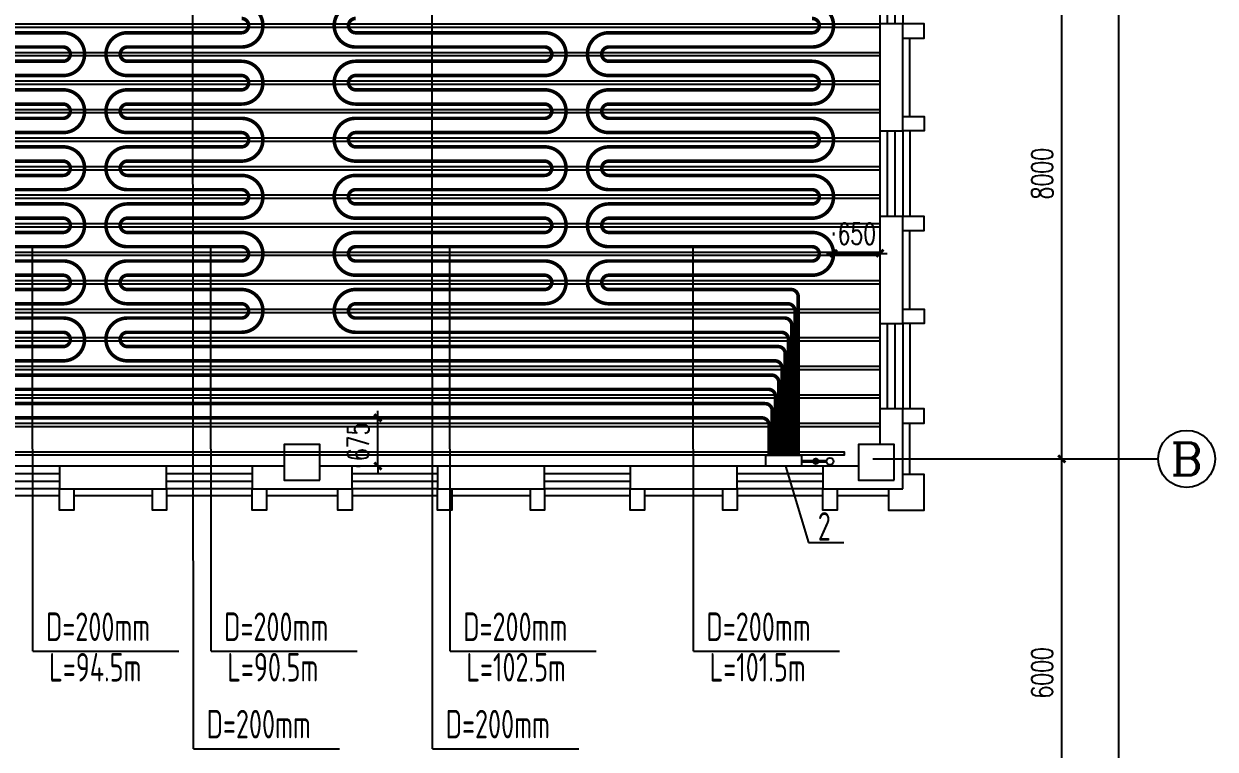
# Model space of a CAD drawing. Extents: x 2430460 to 2514560, y -608375 to -364775.
# Drawn here: x 2487580 to 2504282, y -403568 to -393398 of the extents above; entities that cross this region are included whole.
import ezdxf
from ezdxf.enums import TextEntityAlignment as Align

# ---------------------------------------------------------------- set-up
doc = ezdxf.new("R2010")
doc.units = 0
doc.header["$LTSCALE"] = 1000
doc.header["$MEASUREMENT"] = 0
doc.linetypes.add('DASH', pattern=[0.35, 0.25, -0.1])
for name, color, linetype in [('AXIS', 3, 'Continuous'), ('AXIS_TEXT', 7, 'Continuous'), ('COLUMN', 9, 'Continuous'), ('EQ-采暖分集水器', 7, 'Continuous'), ('PIPE-地暖供', 4, 'Continuous'), ('PIPE-暖供水', 3, 'Continuous'), ('PUB_DIM', 3, 'Continuous'), ('TH_DIM', 3, 'Continuous'), ('VPIPE-暖供水', 3, 'Continuous'), ('VPIPE-暖回水', 2, 'Continuous'), ('WALL', 9, 'Continuous'), ('WINDOW', 4, 'Continuous'), ('木龙骨', 23, 'Continuous')]:
    doc.layers.add(name, color=color, linetype=linetype)
doc.styles.add('26#标准$0$TSSD_REIN', font='Tssdeng.shx', dxfattribs={"width": 0.7, "bigfont": 'tssdchn.shx'})
doc.styles.add('_TCH_AXIS', font='COMPLEX', dxfattribs={"bigfont": 'GBCBIG'})
doc.styles.add('_TCH_DIM_T3', font='SIMPLEX', dxfattribs={"width": 0.705882, "bigfont": 'GBCBIG'})
doc.styles.add('COMPLEX', font='COMPLEX')
doc.dimstyles.new('_TCH_ARCH&&100', dxfattribs={"dimtxt": 297.5, "dimasz": 100, "dimexe": 250, "dimexo": 300, "dimgap": 126.25, "dimtad": 1, "dimdec": 0, "dimzin": 0, "dimdsep": 46, "dimtxsty": '_TCH_DIM_T3', "dimblk": 'ARCHTICK', "dimcen": 0.09, "dimclrt": 7, "dimazin": 2, "dimtfac": 1, "dimtdec": 0, "dimtix": 1, "dimtmove": 2, "dimatfit": 3, "dimfxl": 30, "dimtolj": 1, "dimtzin": 0, "dimarcsym": 0})

# ---------------------------------------------------------------- blocks, each defined once
blk = doc.blocks.new('_ArchTick')
at = {"color": 0, "linetype": 'ByBlock', "const_width": 0.4}
blk.add_lwpolyline([(-0.5, -0.5), (0.5, 0.5)], dxfattribs=at)
blk = doc.blocks.new('*D161')
at = {"layer": 'Defpoints', "color": 0, "transparency": 16777216}
for p in [(13476, 19089), (14649, 19089), (13476, -11951)]:
    blk.add_point(p, dxfattribs=at)
at = {"layer": 'PUB_DIM', "color": 0, "lineweight": -2, "transparency": 16777216}
for p, q in [((13776, 19089), (14899, 19089)), ((14649, -11951), (14649, 19089)), ((13776, -11951), (14899, -11951))]:
    blk.add_line(p, q, dxfattribs=at)
at = {"layer": 'PUB_DIM', "color": 0, "lineweight": -2, "transparency": 16777216, "xscale": 100, "yscale": 100, "zscale": 100}
for p, rotation in [((14649, 19089), 90), ((14649, -11951), 270)]:
    blk.add_blockref('_ArchTick', p, dxfattribs=dict(at, rotation=rotation))
at = {"layer": 'PUB_DIM', "color": 7, "transparency": 16777216, "insert": (14374, 3569), "char_height": 297.5, "attachment_point": 5, "rotation": 90, "style": '_TCH_DIM_T3'}
blk.add_mtext('\\A1;31040', dxfattribs=at)
blk = doc.blocks.new('*D165')
at = {"layer": 'Defpoints', "color": 0, "transparency": 16777216}
for p in [(12517, 2669), (13849, 2669), (12517, -5331)]:
    blk.add_point(p, dxfattribs=at)
at = {"layer": 'PUB_DIM', "color": 0, "lineweight": -2, "transparency": 16777216}
for p, q in [((12817, 2669), (14099, 2669)), ((13849, -5331), (13849, 2669)), ((12817, -5331), (14099, -5331))]:
    blk.add_line(p, q, dxfattribs=at)
at = {"layer": 'PUB_DIM', "color": 0, "lineweight": -2, "transparency": 16777216, "xscale": 100, "yscale": 100, "zscale": 100}
for p, rotation in [((13849, 2669), 90), ((13849, -5331), 270)]:
    blk.add_blockref('_ArchTick', p, dxfattribs=dict(at, rotation=rotation))
at = {"layer": 'PUB_DIM', "color": 7, "transparency": 16777216, "insert": (13574, -1331), "char_height": 297.5, "attachment_point": 5, "rotation": 90, "style": '_TCH_DIM_T3'}
blk.add_mtext('\\A1;8000', dxfattribs=at)
blk = doc.blocks.new('*D166')
at = {"layer": 'Defpoints', "color": 0, "transparency": 16777216}
for p in [(12517, -5331), (13849, -5331), (12517, -11331)]:
    blk.add_point(p, dxfattribs=at)
at = {"layer": 'PUB_DIM', "color": 0, "lineweight": -2, "transparency": 16777216}
for p, q in [((12817, -5331), (14099, -5331)), ((13849, -11331), (13849, -5331)), ((12817, -11331), (14099, -11331))]:
    blk.add_line(p, q, dxfattribs=at)
at = {"layer": 'PUB_DIM', "color": 0, "lineweight": -2, "transparency": 16777216, "xscale": 100, "yscale": 100, "zscale": 100}
for p, rotation in [((13849, -5331), 90), ((13849, -11331), 270)]:
    blk.add_blockref('_ArchTick', p, dxfattribs=dict(at, rotation=rotation))
at = {"layer": 'PUB_DIM', "color": 7, "transparency": 16777216, "insert": (13574, -8331), "char_height": 297.5, "attachment_point": 5, "rotation": 90, "style": '_TCH_DIM_T3'}
blk.add_mtext('\\A1;6000', dxfattribs=at)
blk = doc.blocks.new('*D272')
at = {"layer": 'Defpoints', "color": 0, "transparency": 16777216}
for p in [(13476, 19089), (14649, 19089), (13476, -11951)]:
    blk.add_point(p, dxfattribs=at)
at = {"layer": 'PUB_DIM', "color": 0, "lineweight": -2, "transparency": 16777216}
for p, q in [((13776, 19089), (14899, 19089)), ((14649, -11951), (14649, 19089)), ((13776, -11951), (14899, -11951))]:
    blk.add_line(p, q, dxfattribs=at)
at = {"layer": 'PUB_DIM', "color": 0, "lineweight": -2, "transparency": 16777216, "xscale": 100, "yscale": 100, "zscale": 100}
for p, rotation in [((14649, 19089), 90), ((14649, -11951), 270)]:
    blk.add_blockref('_ArchTick', p, dxfattribs=dict(at, rotation=rotation))
at = {"layer": 'PUB_DIM', "color": 7, "transparency": 16777216, "insert": (14374, 3569), "char_height": 297.5, "attachment_point": 5, "rotation": 90, "style": '_TCH_DIM_T3'}
blk.add_mtext('\\A1;31040', dxfattribs=at)
blk = doc.blocks.new('*D276')
at = {"layer": 'Defpoints', "color": 0, "transparency": 16777216}
for p in [(12517, 2669), (13849, 2669), (12517, -5331)]:
    blk.add_point(p, dxfattribs=at)
at = {"layer": 'PUB_DIM', "color": 0, "lineweight": -2, "transparency": 16777216}
for p, q in [((12817, 2669), (14099, 2669)), ((13849, -5331), (13849, 2669)), ((12817, -5331), (14099, -5331))]:
    blk.add_line(p, q, dxfattribs=at)
at = {"layer": 'PUB_DIM', "color": 0, "lineweight": -2, "transparency": 16777216, "xscale": 100, "yscale": 100, "zscale": 100}
for p, rotation in [((13849, 2669), 90), ((13849, -5331), 270)]:
    blk.add_blockref('_ArchTick', p, dxfattribs=dict(at, rotation=rotation))
at = {"layer": 'PUB_DIM', "color": 7, "transparency": 16777216, "insert": (13574, -1331), "char_height": 297.5, "attachment_point": 5, "rotation": 90, "style": '_TCH_DIM_T3'}
blk.add_mtext('\\A1;8000', dxfattribs=at)
blk = doc.blocks.new('*D277')
at = {"layer": 'Defpoints', "color": 0, "transparency": 16777216}
for p in [(12517, -5331), (13849, -5331), (12517, -11331)]:
    blk.add_point(p, dxfattribs=at)
at = {"layer": 'PUB_DIM', "color": 0, "lineweight": -2, "transparency": 16777216}
for p, q in [((12817, -5331), (14099, -5331)), ((13849, -11331), (13849, -5331)), ((12817, -11331), (14099, -11331))]:
    blk.add_line(p, q, dxfattribs=at)
at = {"layer": 'PUB_DIM', "color": 0, "lineweight": -2, "transparency": 16777216, "xscale": 100, "yscale": 100, "zscale": 100}
for p, rotation in [((13849, -5331), 90), ((13849, -11331), 270)]:
    blk.add_blockref('_ArchTick', p, dxfattribs=dict(at, rotation=rotation))
at = {"layer": 'PUB_DIM', "color": 7, "transparency": 16777216, "insert": (13574, -8331), "char_height": 297.5, "attachment_point": 5, "rotation": 90, "style": '_TCH_DIM_T3'}
blk.add_mtext('\\A1;6000', dxfattribs=at)
blk = doc.blocks.new('*D383')
at = {"layer": 'Defpoints', "color": 0, "transparency": 16777216}
for p in [(13476, 19089), (14649, 19089), (13476, -11951)]:
    blk.add_point(p, dxfattribs=at)
at = {"layer": 'PUB_DIM', "color": 0, "lineweight": -2, "transparency": 16777216}
for p, q in [((13776, 19089), (14899, 19089)), ((14649, -11951), (14649, 19089)), ((13776, -11951), (14899, -11951))]:
    blk.add_line(p, q, dxfattribs=at)
at = {"layer": 'PUB_DIM', "color": 0, "lineweight": -2, "transparency": 16777216, "xscale": 100, "yscale": 100, "zscale": 100}
for p, rotation in [((14649, 19089), 90), ((14649, -11951), 270)]:
    blk.add_blockref('_ArchTick', p, dxfattribs=dict(at, rotation=rotation))
at = {"layer": 'PUB_DIM', "color": 7, "transparency": 16777216, "insert": (14374, 3569), "char_height": 297.5, "attachment_point": 5, "rotation": 90, "style": '_TCH_DIM_T3'}
blk.add_mtext('\\A1;31040', dxfattribs=at)
blk = doc.blocks.new('*D387')
at = {"layer": 'Defpoints', "color": 0, "transparency": 16777216}
for p in [(12517, 2669), (13849, 2669), (12517, -5331)]:
    blk.add_point(p, dxfattribs=at)
at = {"layer": 'PUB_DIM', "color": 0, "lineweight": -2, "transparency": 16777216}
for p, q in [((12817, 2669), (14099, 2669)), ((13849, -5331), (13849, 2669)), ((12817, -5331), (14099, -5331))]:
    blk.add_line(p, q, dxfattribs=at)
at = {"layer": 'PUB_DIM', "color": 0, "lineweight": -2, "transparency": 16777216, "xscale": 100, "yscale": 100, "zscale": 100}
for p, rotation in [((13849, 2669), 90), ((13849, -5331), 270)]:
    blk.add_blockref('_ArchTick', p, dxfattribs=dict(at, rotation=rotation))
at = {"layer": 'PUB_DIM', "color": 7, "transparency": 16777216, "insert": (13574, -1331), "char_height": 297.5, "attachment_point": 5, "rotation": 90, "style": '_TCH_DIM_T3'}
blk.add_mtext('\\A1;8000', dxfattribs=at)
blk = doc.blocks.new('*D388')
at = {"layer": 'Defpoints', "color": 0, "transparency": 16777216}
for p in [(12517, -5331), (13849, -5331), (12517, -11331)]:
    blk.add_point(p, dxfattribs=at)
at = {"layer": 'PUB_DIM', "color": 0, "lineweight": -2, "transparency": 16777216}
for p, q in [((12817, -5331), (14099, -5331)), ((13849, -11331), (13849, -5331)), ((12817, -11331), (14099, -11331))]:
    blk.add_line(p, q, dxfattribs=at)
at = {"layer": 'PUB_DIM', "color": 0, "lineweight": -2, "transparency": 16777216, "xscale": 100, "yscale": 100, "zscale": 100}
for p, rotation in [((13849, -5331), 90), ((13849, -11331), 270)]:
    blk.add_blockref('_ArchTick', p, dxfattribs=dict(at, rotation=rotation))
at = {"layer": 'PUB_DIM', "color": 7, "transparency": 16777216, "insert": (13574, -8331), "char_height": 297.5, "attachment_point": 5, "rotation": 90, "style": '_TCH_DIM_T3'}
blk.add_mtext('\\A1;6000', dxfattribs=at)
blk = doc.blocks.new('_FZHK')
blk.add_lwpolyline([(-0.5, -0.5), (0.5, -0.5), (0.5, 0.5), (-0.5, 0.5)], close=True)
blk = doc.blocks.new('$WINLIB2D$00000001')
at = {"color": 0}
for points in [[(-0.5, 0.5), (-0.5, -0.5)], [(-0.5, 0.5), (0.5, 0.5)], [(0.5, -0.5), (0.5, 0.5)], [(0.5, 0.167), (-0.5, 0.167)], [(0.5, -0.167), (-0.5, -0.167)], [(-0.5, -0.5), (0.5, -0.5)]]:
    blk.add_lwpolyline(points, dxfattribs=at)
blk = doc.blocks.new('_AXISO')
blk.add_circle((0, 0), 0.5)
at = {"layer": 'AXIS_TEXT', "style": 'COMPLEX', "width": 1.041667}
blk.add_attdef('A', text='', height=0.56, dxfattribs=at).set_placement((-0.25, -0.28), (0.25, -0.28), align=Align.FIT)
blk = doc.blocks.new('*D420')
at = {"layer": 'Defpoints', "color": 0, "transparency": 16777216}
for p in [(13476, 19089), (14649, 19089), (13476, -11951)]:
    blk.add_point(p, dxfattribs=at)
at = {"layer": 'PUB_DIM', "color": 0, "lineweight": -2, "transparency": 16777216}
for p, q in [((13776, 19089), (14899, 19089)), ((14649, -11951), (14649, 19089)), ((13776, -11951), (14899, -11951))]:
    blk.add_line(p, q, dxfattribs=at)
at = {"layer": 'PUB_DIM', "color": 0, "lineweight": -2, "transparency": 16777216, "xscale": 100, "yscale": 100, "zscale": 100}
for p, rotation in [((14649, 19089), 90), ((14649, -11951), 270)]:
    blk.add_blockref('_ArchTick', p, dxfattribs=dict(at, rotation=rotation))
at = {"layer": 'PUB_DIM', "color": 7, "transparency": 16777216, "insert": (14374, 3569), "char_height": 297.5, "attachment_point": 5, "rotation": 90, "style": '_TCH_DIM_T3'}
blk.add_mtext('\\A1;31040', dxfattribs=at)
blk = doc.blocks.new('*D424')
at = {"layer": 'Defpoints', "color": 0, "transparency": 16777216}
for p in [(12517, 2669), (13849, 2669), (12517, -5331)]:
    blk.add_point(p, dxfattribs=at)
at = {"layer": 'PUB_DIM', "color": 0, "lineweight": -2, "transparency": 16777216}
for p, q in [((12817, 2669), (14099, 2669)), ((13849, -5331), (13849, 2669)), ((12817, -5331), (14099, -5331))]:
    blk.add_line(p, q, dxfattribs=at)
at = {"layer": 'PUB_DIM', "color": 0, "lineweight": -2, "transparency": 16777216, "xscale": 100, "yscale": 100, "zscale": 100}
for p, rotation in [((13849, 2669), 90), ((13849, -5331), 270)]:
    blk.add_blockref('_ArchTick', p, dxfattribs=dict(at, rotation=rotation))
at = {"layer": 'PUB_DIM', "color": 7, "transparency": 16777216, "insert": (13574, -1331), "char_height": 297.5, "attachment_point": 5, "rotation": 90, "style": '_TCH_DIM_T3'}
blk.add_mtext('\\A1;8000', dxfattribs=at)
blk = doc.blocks.new('*D425')
at = {"layer": 'Defpoints', "color": 0, "transparency": 16777216}
for p in [(12517, -5331), (13849, -5331), (12517, -11331)]:
    blk.add_point(p, dxfattribs=at)
at = {"layer": 'PUB_DIM', "color": 0, "lineweight": -2, "transparency": 16777216}
for p, q in [((12817, -5331), (14099, -5331)), ((13849, -11331), (13849, -5331)), ((12817, -11331), (14099, -11331))]:
    blk.add_line(p, q, dxfattribs=at)
at = {"layer": 'PUB_DIM', "color": 0, "lineweight": -2, "transparency": 16777216, "xscale": 100, "yscale": 100, "zscale": 100}
for p, rotation in [((13849, -5331), 90), ((13849, -11331), 270)]:
    blk.add_blockref('_ArchTick', p, dxfattribs=dict(at, rotation=rotation))
at = {"layer": 'PUB_DIM', "color": 7, "transparency": 16777216, "insert": (13574, -8331), "char_height": 297.5, "attachment_point": 5, "rotation": 90, "style": '_TCH_DIM_T3'}
blk.add_mtext('\\A1;6000', dxfattribs=at)
blk = doc.blocks.new('*D659')
at = {"layer": 'Defpoints', "color": 0, "transparency": 16777216}
for p in [(2498932, -396623), (2499582, -396616), (2499582, -396623)]:
    blk.add_point(p, dxfattribs=at)
at = {"layer": 'TH_DIM', "color": 0, "lineweight": -2, "transparency": 16777216}
for p, q in [((2498932, -396323), (2498932, -396366)), ((2499582, -396323), (2499582, -396366)), ((2498932, -396616), (2498832, -396616)), ((2498932, -396616), (2499582, -396616)), ((2499582, -396616), (2499682, -396616))]:
    blk.add_line(p, q, dxfattribs=at)
at = {"layer": 'TH_DIM', "color": 0, "lineweight": -2, "transparency": 16777216, "xscale": 100, "yscale": 100, "zscale": 100}
blk.add_blockref('_ArchTick', (2498932, -396616), dxfattribs=at)
at = {"layer": 'TH_DIM', "color": 0, "lineweight": -2, "transparency": 16777216, "xscale": 100, "yscale": 100, "zscale": 100, "rotation": 180}
blk.add_blockref('_ArchTick', (2499582, -396616), dxfattribs=at)
at = {"layer": 'TH_DIM', "color": 7, "transparency": 16777216, "insert": (2499257, -396341), "char_height": 297.5, "attachment_point": 5, "style": '_TCH_DIM_T3'}
blk.add_mtext('\\A1;650', dxfattribs=at)
blk = doc.blocks.new('*D662')
at = {"layer": 'Defpoints', "color": 0, "transparency": 16777216}
for p in [(2492544, -398923), (2492544, -398923), (2492544, -399598)]:
    blk.add_point(p, dxfattribs=at)
at = {"layer": 'TH_DIM', "color": 0, "lineweight": -2, "transparency": 16777216}
for p, q in [((2492544, -398923), (2492544, -398823)), ((2492244, -398923), (2492294, -398923)), ((2492544, -399598), (2492544, -398923)), ((2492244, -399598), (2492294, -399598)), ((2492544, -399598), (2492544, -399698))]:
    blk.add_line(p, q, dxfattribs=at)
at = {"layer": 'TH_DIM', "color": 0, "lineweight": -2, "transparency": 16777216, "xscale": 100, "yscale": 100, "zscale": 100}
for p, rotation in [((2492544, -398923), 270), ((2492544, -399598), 90)]:
    blk.add_blockref('_ArchTick', p, dxfattribs=dict(at, rotation=rotation))
at = {"layer": 'TH_DIM', "color": 7, "transparency": 16777216, "insert": (2492269, -399260), "char_height": 297.5, "attachment_point": 5, "rotation": 90, "style": '_TCH_DIM_T3'}
blk.add_mtext('\\A1;675', dxfattribs=at)
blk = doc.blocks.new('A$C7281566F')
for p, q in [((11720.2, -530.6), (11720.2, 569.4)), ((11720.5, -730.6), (11720.5, -1930.6)), ((11720.2, -3230.6), (11720.2, -2130.6)), ((11720.5, -3430.6), (11720.5, -4630.6)), ((11720.2, -5550.6), (11720.2, -4830.6)), ((-199.5, -5850.6), (-1399.5, -5850.6)), ((2500.5, -5850.6), (1300.5, -5850.6)), ((5100.5, -5850.6), (3900.5, -5850.6)), ((7800.5, -5850.6), (6600.5, -5850.6)), ((10500.5, -5850.6), (9300.5, -5850.6))]:
    blk.add_line(p, q)
for points in [[(11620.2, 569.4), (11920.2, 569.4), (11920.2, 769.4), (11620.2, 769.4)], [(11620.2, -530.6), (11920.2, -530.6), (11920.2, -730.6), (11620.2, -730.6)], [(11620.2, -2130.6), (11920.2, -2130.6), (11920.2, -1930.6), (11620.2, -1930.6)], [(11620.2, -3230.6), (11920.2, -3230.6), (11920.2, -3430.6), (11620.2, -3430.6)], [(11620.2, -4830.6), (11920.2, -4830.6), (11920.2, -4630.6), (11620.2, -4630.6)], [(11420.5, -5750.6), (11420.5, -6050.6), (11920.5, -6050.6), (11920.5, -5550.6), (11620.5, -5550.6)], [(0.5, -5750.6), (0.5, -6050.6), (-199.5, -6050.6), (-199.5, -5750.6)], [(1300.5, -5750.6), (1300.5, -6050.6), (1100.5, -6050.6), (1100.5, -5750.6)], [(2700.5, -5750.6), (2700.5, -6050.6), (2500.5, -6050.6), (2500.5, -5750.6)], [(3900.5, -5750.6), (3900.5, -6050.6), (3700.5, -6050.6), (3700.5, -5750.6)], [(5300.5, -5750.6), (5300.5, -6050.6), (5100.5, -6050.6), (5100.5, -5750.6)], [(6600.5, -5750.6), (6600.5, -6050.6), (6400.5, -6050.6), (6400.5, -5750.6)], [(8000.5, -5750.6), (8000.5, -6050.6), (7800.5, -6050.6), (7800.5, -5750.6)], [(9300.5, -5750.6), (9300.5, -6050.6), (9100.5, -6050.6), (9100.5, -5750.6)], [(10700.5, -5750.6), (10700.5, -6050.6), (10500.5, -6050.6), (10500.5, -5750.6)], [(1100.5, -5850.6), (0.5, -5850.6)], [(3700.5, -5850.6), (2700.5, -5850.6)], [(6400.5, -5850.6), (5300.5, -5850.6)], [(9100.5, -5850.6), (8000.5, -5850.6)], [(11420.5, -5850.6), (10700.5, -5850.6)]]:
    blk.add_lwpolyline(points)
at = {"layer": 'AXIS'}
blk.add_line((11200.5, -5330.6), (15200.5, -5330.6), dxfattribs=at)
at = {"layer": 'WALL'}
for p, q in [((11620.5, 769.4), (11300.5, 769.4)), ((11300.5, 769.4), (11300.5, -730.6)), ((11620.5, -730.6), (11620.5, 769.4)), ((11300.5, -730.6), (11620.5, -730.6)), ((11620.5, -1930.6), (11300.5, -1930.6)), ((11300.5, -1930.6), (11300.5, -3430.6)), ((11620.5, -3430.6), (11620.5, -1930.6)), ((11300.5, -3430.6), (11620.5, -3430.6)), ((11620.5, -4630.6), (11300.5, -4630.6)), ((11300.5, -4630.6), (11300.5, -5130.6)), ((11620.5, -5750.6), (11620.5, -4630.6)), ((1300.5, -5430.6), (-199.5, -5430.6)), ((-199.5, -5430.6), (-199.5, -5750.6)), ((1300.5, -5750.6), (1300.5, -5430.6)), ((2950.5, -5430.6), (2500.5, -5430.6)), ((2500.5, -5430.6), (2500.5, -5750.6)), ((3900.5, -5430.6), (3450.5, -5430.6)), ((3900.5, -5750.6), (3900.5, -5430.6)), ((6600.5, -5430.6), (5100.5, -5430.6)), ((5100.5, -5430.6), (5100.5, -5750.6)), ((6600.5, -5750.6), (6600.5, -5430.6)), ((9300.5, -5430.6), (7800.5, -5430.6)), ((7800.5, -5430.6), (7800.5, -5750.6)), ((9300.5, -5750.6), (9300.5, -5430.6)), ((11000.5, -5430.6), (10500.5, -5430.6)), ((10500.5, -5430.6), (10500.5, -5750.6)), ((-199.5, -5750.6), (1300.5, -5750.6)), ((2500.5, -5750.6), (3200.5, -5750.6)), ((3200.5, -5750.6), (3900.5, -5750.6)), ((5100.5, -5750.6), (6600.5, -5750.6)), ((7800.5, -5750.6), (9300.5, -5750.6)), ((10500.5, -5750.6), (11620.5, -5750.6))]:
    blk.add_line(p, q, dxfattribs=at)
at = {"layer": 'AXIS'}
ref = blk.add_blockref('_AXISO', (15600.5, -5330.6), dxfattribs=dict(at, xscale=800, yscale=800, zscale=800))
ref.add_attrib('A', 'B', dxfattribs={"layer": 'AXIS_TEXT', "height": 452.5, "style": '_TCH_AXIS', "width": 1.235294}).set_placement((15374.3, -5556.9), (15826.8, -5556.9), align=Align.FIT)
at = {"layer": 'COLUMN', "xscale": 499.9990233504213, "yscale": 500, "zscale": 500, "rotation": 90}
for p in [(3200.5, -5380.6), (11250.5, -5380.6)]:
    blk.add_blockref('_FZHK', p, dxfattribs=at)
at = {"layer": 'WINDOW'}
for p, xscale, yscale, zscale, rotation in [((11460.5, 1369.4), -1200, 320, -1200, 90.00000000009338), ((11460.5, -1330.6), -1200, 320, -1200, 90.00000000009338), ((11460.5, -4030.6), -1200, 320, -1200, 90.00000000009338), ((-799.5, -5590.6), 1200, -320, 1200, 180), ((1900.5, -5590.6), 1200, -320, 1200, 180), ((4500.5, -5590.6), 1200, -320, 1200, 180.0000000000117), ((7200.5, -5590.6), 1200, -320, 1200, 180.0000000000117), ((9900.5, -5590.6), 1200, -320, 1200, 180.0000000000117)]:
    blk.add_blockref('$WINLIB2D$00000001', p, dxfattribs=dict(at, xscale=xscale, yscale=yscale, zscale=zscale, rotation=rotation))
at = {"layer": 'PUB_DIM'}
for p1, p2, distance, picture, middle in [((13476.5, -11950.6), (13476.5, 19089.4), -1172.6, '*D161', (14374.1, 3569.4)), ((13476.5, -11950.6), (13476.5, 19089.4), -1172.6, '*D272', (14374.1, 3569.4)), ((13476.5, -11950.6), (13476.5, 19089.4), -1172.6, '*D383', (14374.1, 3569.4)), ((13476.5, -11950.6), (13476.5, 19089.4), -1172.6, '*D420', (14374.1, 3569.4)), ((12517.1, -5330.6), (12517.1, 2669.4), -1332.2, '*D165', (13574.3, -1330.6)), ((12517.1, -5330.6), (12517.1, 2669.4), -1332.2, '*D276', (13574.3, -1330.6)), ((12517.1, -5330.6), (12517.1, 2669.4), -1332.2, '*D387', (13574.3, -1330.6)), ((12517.1, -5330.6), (12517.1, 2669.4), -1332.2, '*D424', (13574.3, -1330.6)), ((12517.1, -11330.6), (12517.1, -5330.6), -1332.2, '*D166', (13574.3, -8330.6)), ((12517.1, -11330.6), (12517.1, -5330.6), -1332.2, '*D277', (13574.3, -8330.6)), ((12517.1, -11330.6), (12517.1, -5330.6), -1332.2, '*D388', (13574.3, -8330.6)), ((12517.1, -11330.6), (12517.1, -5330.6), -1332.2, '*D425', (13574.3, -8330.6))]:
    dim = blk.add_aligned_dim(p1=p1, p2=p2, distance=distance, dimstyle='_TCH_ARCH&&100', dxfattribs=at)
    dim.commit()
    dim.dimension.update_dxf_attribs({"geometry": picture, "text_midpoint": middle})

msp = doc.modelspace()

# ---------------------------------------------------------------- hatches: boundary and pattern name
at = {"layer": 'VPIPE-暖回水', "linetype": 'DASH'}
msp.add_hatch(color=256, dxfattribs=at).paths.add_polyline_path([(2498732, -399531.5), (2498730.9, -399521.1), (2498727.7, -399511.1), (2498722.5, -399502.1), (2498715.5, -399494.3), (2498707, -399488.2), (2498697.5, -399483.9), (2498687.2, -399481.7), (2498676.8, -399481.7), (2498666.6, -399483.9), (2498657, -399488.2), (2498648.5, -399494.3), (2498641.6, -399502.1), (2498636.3, -399511.1), (2498633.1, -399521.1), (2498632, -399531.5), (2498633.1, -399541.9), (2498636.3, -399551.8), (2498641.6, -399560.9), (2498648.5, -399568.6), (2498657, -399574.8), (2498666.6, -399579), (2498676.8, -399581.2), (2498687.2, -399581.2), (2498697.5, -399579), (2498707, -399574.8), (2498715.5, -399568.6), (2498722.5, -399560.9), (2498727.7, -399551.8), (2498730.9, -399541.9)])

# ---------------------------------------------------------------- linework, layer by layer
for p, q in [((2489959.5, -403560.8), (2489948.8, -388522.8)), ((2489959.5, -403560.8), (2489948.8, -388522.8)), ((2493311.2, -403560.8), (2493300.4, -388522.8)), ((2493311.2, -403560.8), (2493300.4, -388522.8)), ((2487707.7, -402195.4), (2487703.7, -396522.8)), ((2487707.7, -402195.4), (2487703.7, -396522.8)), ((2490204.7, -402195.4), (2490200.7, -396522.8)), ((2490204.7, -402195.4), (2490200.7, -396522.8)), ((2493556.4, -402195.4), (2493552.4, -396522.8)), ((2493556.4, -402195.4), (2493552.4, -396522.8)), ((2496966.8, -402195.4), (2496962.9, -396522.8)), ((2496966.8, -402195.4), (2496962.9, -396522.8)), ((2499582, -398747.8), (2499582, -398797.8)), ((2498259.8, -399597.8), (2498579.4, -400671.2)), ((2498579.4, -400671.2), (2499077.5, -400671.2)), ((2498579.4, -400671.2), (2498957.5, -400671.2)), ((2487707.7, -402195.4), (2489755.3, -402195.4)), ((2487707.7, -402195.4), (2489755.3, -402195.4)), ((2490204.7, -402195.4), (2492252.3, -402195.4)), ((2490204.7, -402195.4), (2492252.3, -402195.4)), ((2493556.4, -402195.4), (2495604, -402195.4)), ((2493556.4, -402195.4), (2495604, -402195.4)), ((2496966.8, -402195.4), (2499014.5, -402195.4)), ((2496966.8, -402195.4), (2499014.5, -402195.4)), ((2489959.5, -403560.8), (2492007.2, -403560.8)), ((2489959.5, -403560.8), (2492007.2, -403560.8)), ((2493311.2, -403560.8), (2495358.8, -403560.8)), ((2493311.2, -403560.8), (2495358.8, -403560.8))]:
    msp.add_line(p, q)
at = {"layer": 'EQ-采暖分集水器'}
for p, q in [((2497982, -399447.8), (2498482, -399447.8)), ((2497982, -399597.8), (2497982, -399447.8)), ((2497982, -399447.8), (2498482, -399447.8)), ((2497982, -399597.8), (2497982, -399447.8)), ((2498482, -399447.8), (2498482, -399597.8)), ((2498482, -399447.8), (2498482, -399597.8)), ((2498482, -399597.8), (2497982, -399597.8)), ((2498482, -399597.8), (2497982, -399597.8))]:
    msp.add_line(p, q, dxfattribs=at)
at = {"layer": 'PIPE-地暖供', "const_width": 50}
for points in [[(2490632, -393122.8, -0.4142136), (2490932, -393422.8, -0.4142136), (2490632, -393722.8), (2489032, -393722.8, 0.4142136), (2488932, -393822.8, 0.4142136), (2489032, -393922.8), (2490632, -393922.8, -0.4142136), (2490932, -394222.8, -0.4142136), (2490632, -394522.8), (2489032, -394522.8, 0.4142136), (2488932, -394622.8, 0.4142136), (2489032, -394722.8), (2490632, -394722.8, -0.4142136), (2490932, -395022.8, -0.4142136), (2490632, -395322.8), (2489032, -395322.8, 0.4142136), (2488932, -395422.8, 0.4142136), (2489032, -395522.8), (2490632, -395522.8, -0.4142136), (2490932, -395822.8, -0.4142136), (2490632, -396122.8), (2489032, -396122.8, 0.4142136), (2488932, -396222.8, 0.4142136), (2489032, -396322.8), (2490632, -396322.8, -0.4142136), (2490932, -396622.8, -0.4142136), (2490632, -396922.8), (2489032, -396922.8, 0.4142136), (2488932, -397022.8, 0.4142136), (2489032, -397122.8), (2490632, -397122.8, -0.4142136), (2490932, -397422.8, -0.4142136), (2490632, -397722.8), (2489032, -397722.8, 0.4142136), (2488932, -397822.8, 0.4142136), (2489032, -397922.8), (2498154.7, -397922.8, -0.4142136), (2498254.7, -398022.8), (2498254.7, -399447.8)], [(2498300.2, -399447.8), (2498300.2, -397822.8, 0.4142136), (2498200.2, -397722.8), (2492232, -397722.8, -0.4142136), (2491932, -397422.8, -0.4142136), (2492232, -397122.8), (2494882, -397122.8, 0.4142136), (2494982, -397022.8, 0.4142136), (2494882, -396922.8), (2492232, -396922.8, -0.4142136), (2491932, -396622.8, -0.4142136), (2492232, -396322.8), (2494882, -396322.8, 0.4142136), (2494982, -396222.8, 0.4142136), (2494882, -396122.8), (2492232, -396122.8, -0.4142136), (2491932, -395822.8, -0.4142136), (2492232, -395522.8), (2494882, -395522.8, 0.4142136), (2494982, -395422.8, 0.4142136), (2494882, -395322.8), (2492232, -395322.8, -0.4142136), (2491932, -395022.8, -0.4142136), (2492232, -394722.8), (2494882, -394722.8, 0.4142136), (2494982, -394622.8, 0.4142136), (2494882, -394522.8), (2492232, -394522.8, -0.4142136), (2491932, -394222.8, -0.4142136), (2492232, -393922.8), (2494882, -393922.8, 0.4142136), (2494982, -393822.8, 0.4142136), (2494882, -393722.8), (2492232, -393722.8, -0.4142136), (2491932, -393422.8, -0.4142136), (2492232, -393122.8)], [(2498632, -393122.8, -0.4142136), (2498932, -393422.8, -0.4142136), (2498632, -393722.8), (2495782, -393722.8, 0.4142136), (2495682, -393822.8, 0.4142136), (2495782, -393922.8), (2498632, -393922.8, -0.4142136), (2498932, -394222.8, -0.4142136), (2498632, -394522.8), (2495782, -394522.8, 0.4142136), (2495682, -394622.8, 0.4142136), (2495782, -394722.8), (2498632, -394722.8, -0.4142136), (2498932, -395022.8, -0.4142136), (2498632, -395322.8), (2495782, -395322.8, 0.4142136), (2495682, -395422.8, 0.4142136), (2495782, -395522.8), (2498632, -395522.8, -0.4142136), (2498932, -395822.8, -0.4142136), (2498632, -396122.8), (2495782, -396122.8, 0.4142136), (2495682, -396222.8, 0.4142136), (2495782, -396322.8), (2498632, -396322.8, -0.4142136), (2498932, -396622.8, -0.4142136), (2498632, -396922.8), (2495782, -396922.8, 0.4142136), (2495682, -397022.8, 0.4142136), (2495782, -397122.8), (2498336.5, -397122.8, -0.4142136), (2498436.5, -397222.8), (2498436.5, -399447.8)], [(2498209.3, -399447.8), (2498209.3, -398222.8, 0.4142136), (2498109.3, -398122.8), (2489032, -398122.8, -0.4142136), (2488732, -397822.8, -0.4142136), (2489032, -397522.8), (2490632, -397522.8, 0.4142136), (2490732, -397422.8, 0.4142136), (2490632, -397322.8), (2489032, -397322.8, -0.4142136), (2488732, -397022.8, -0.4142136), (2489032, -396722.8), (2490632, -396722.8, 0.4142136), (2490732, -396622.8, 0.4142136), (2490632, -396522.8), (2489032, -396522.8, -0.4142136), (2488732, -396222.8, -0.4142136), (2489032, -395922.8), (2490632, -395922.8, 0.4142136), (2490732, -395822.8, 0.4142136), (2490632, -395722.8), (2489032, -395722.8, -0.4142136), (2488732, -395422.8, -0.4142136), (2489032, -395122.8), (2490632, -395122.8, 0.4142136), (2490732, -395022.8, 0.4142136), (2490632, -394922.8), (2489032, -394922.8, -0.4142136), (2488732, -394622.8, -0.4142136), (2489032, -394322.8), (2490632, -394322.8, 0.4142136), (2490732, -394222.8, 0.4142136), (2490632, -394122.8), (2489032, -394122.8, -0.4142136), (2488732, -393822.8, -0.4142136), (2489032, -393522.8), (2490632, -393522.8, 0.4142136), (2490732, -393422.8, 0.4142136), (2490632, -393322.8)], [(2492232, -393322.8, 0.4142136), (2492132, -393422.8, 0.4142136), (2492232, -393522.8), (2494882, -393522.8, -0.4142136), (2495182, -393822.8, -0.4142136), (2494882, -394122.8), (2492232, -394122.8, 0.4142136), (2492132, -394222.8, 0.4142136), (2492232, -394322.8), (2494882, -394322.8, -0.4142136), (2495182, -394622.8, -0.4142136), (2494882, -394922.8), (2492232, -394922.8, 0.4142136), (2492132, -395022.8, 0.4142136), (2492232, -395122.8), (2494882, -395122.8, -0.4142136), (2495182, -395422.8, -0.4142136), (2494882, -395722.8), (2492232, -395722.8, 0.4142136), (2492132, -395822.8, 0.4142136), (2492232, -395922.8), (2494882, -395922.8, -0.4142136), (2495182, -396222.8, -0.4142136), (2494882, -396522.8), (2492232, -396522.8, 0.4142136), (2492132, -396622.8, 0.4142136), (2492232, -396722.8), (2494882, -396722.8, -0.4142136), (2495182, -397022.8, -0.4142136), (2494882, -397322.8), (2492232, -397322.8, 0.4142136), (2492132, -397422.8, 0.4142136), (2492232, -397522.8), (2498245.6, -397522.8, -0.4142136), (2498345.6, -397622.8), (2498345.6, -399447.8)], [(2498391.1, -399447.8), (2498391.1, -397422.8, 0.4142136), (2498291.1, -397322.8), (2495782, -397322.8, -0.4142136), (2495482, -397022.8, -0.4142136), (2495782, -396722.8), (2498632, -396722.8, 0.4142136), (2498732, -396622.8, 0.4142136), (2498632, -396522.8), (2495782, -396522.8, -0.4142136), (2495482, -396222.8, -0.4142136), (2495782, -395922.8), (2498632, -395922.8, 0.4142136), (2498732, -395822.8, 0.4142136), (2498632, -395722.8), (2495782, -395722.8, -0.4142136), (2495482, -395422.8, -0.4142136), (2495782, -395122.8), (2498632, -395122.8, 0.4142136), (2498732, -395022.8, 0.4142136), (2498632, -394922.8), (2495782, -394922.8, -0.4142136), (2495482, -394622.8, -0.4142136), (2495782, -394322.8), (2498632, -394322.8, 0.4142136), (2498732, -394222.8, 0.4142136), (2498632, -394122.8), (2495782, -394122.8, -0.4142136), (2495482, -393822.8, -0.4142136), (2495782, -393522.8), (2498632, -393522.8, 0.4142136), (2498732, -393422.8, 0.4142136), (2498632, -393322.8)], [(2486632, -393522.8), (2488132, -393522.8, -0.4142136), (2488432, -393822.8, -0.4142136), (2488132, -394122.8), (2486632, -394122.8, 0.4142136)], [(2486632, -393922.8), (2488132, -393922.8, 0.4142136), (2488232, -393822.8, 0.4142136), (2488132, -393722.8), (2486632, -393722.8, -0.4142136)], [(2486632, -394322.8), (2488132, -394322.8, -0.4142136), (2488432, -394622.8, -0.4142136), (2488132, -394922.8), (2486632, -394922.8, 0.4142136)], [(2486632, -394722.8), (2488132, -394722.8, 0.4142136), (2488232, -394622.8, 0.4142136), (2488132, -394522.8), (2486632, -394522.8, -0.4142136)], [(2486632, -395122.8), (2488132, -395122.8, -0.4142136), (2488432, -395422.8, -0.4142136), (2488132, -395722.8), (2486632, -395722.8, 0.4142136)], [(2486632, -395522.8), (2488132, -395522.8, 0.4142136), (2488232, -395422.8, 0.4142136), (2488132, -395322.8), (2486632, -395322.8, -0.4142136)], [(2486632, -395922.8), (2488132, -395922.8, -0.4142136), (2488432, -396222.8, -0.4142136), (2488132, -396522.8), (2486632, -396522.8, 0.4142136)], [(2486632, -396322.8), (2488132, -396322.8, 0.4142136), (2488232, -396222.8, 0.4142136), (2488132, -396122.8), (2486632, -396122.8, -0.4142136)], [(2486632, -396722.8), (2488132, -396722.8, -0.4142136), (2488432, -397022.8, -0.4142136), (2488132, -397322.8), (2486632, -397322.8, 0.4142136)], [(2486632, -397122.8), (2488132, -397122.8, 0.4142136), (2488232, -397022.8, 0.4142136), (2488132, -396922.8), (2486632, -396922.8, -0.4142136)], [(2486632, -397522.8), (2488132, -397522.8, -0.4142136), (2488432, -397822.8, -0.4142136), (2488132, -398122.8), (2486632, -398122.8, 0.4142136)], [(2486632, -397922.8), (2488132, -397922.8, 0.4142136), (2488232, -397822.8, 0.4142136), (2488132, -397722.8), (2486632, -397722.8, -0.4142136)], [(2486632, -398322.8), (2498063.8, -398322.8, -0.4142136), (2498163.8, -398422.8), (2498163.8, -399447.8)], [(2498118.4, -399447.8), (2498118.4, -398622.8, 0.4142136), (2498018.4, -398522.8), (2486632, -398522.8, -0.4142136)], [(2484332, -398722.8), (2497972.9, -398722.8, -0.4142136), (2498072.9, -398822.8), (2498072.9, -399447.8)], [(2498027.5, -399447.8), (2498027.5, -399022.8, 0.4142136), (2497927.5, -398922.8), (2484332, -398922.8, -0.4142136)]]:
    msp.add_lwpolyline(points, format="xyb", dxfattribs=at)
at = {"layer": 'PIPE-暖供水', "linetype": 'Continuous', "const_width": 50}
msp.add_lwpolyline([(2498832, -399531.5), (2498482, -399531.5)], dxfattribs=at)
at = {"layer": 'VPIPE-暖供水', "linetype": 'Continuous'}
msp.add_circle((2498882, -399531.5), 50, dxfattribs=at)
at = {"layer": '木龙骨', "color": 253}
for points in [[(2459382, -393397.8), (2499582, -393397.8), (2499582, -393447.8), (2459382, -393447.8)], [(2459382, -393797.8), (2499582, -393797.8), (2499582, -393847.8), (2459382, -393847.8)], [(2459382, -394197.8), (2499582, -394197.8), (2499582, -394247.8), (2459382, -394247.8)], [(2459382, -394597.8), (2499582, -394597.8), (2499582, -394647.8), (2459382, -394647.8)], [(2459382, -394997.8), (2499582, -394997.8), (2499582, -395047.8), (2459382, -395047.8)], [(2459382, -395397.8), (2499582, -395397.8), (2499582, -395447.8), (2459382, -395447.8)], [(2459382, -395797.8), (2499582, -395797.8), (2499582, -395847.8), (2459382, -395847.8)], [(2459382, -396197.8), (2499582, -396197.8), (2499582, -396247.8), (2459382, -396247.8)], [(2459382, -396597.8), (2499582, -396597.8), (2499582, -396647.8), (2459382, -396647.8)], [(2459382, -396997.8), (2499582, -396997.8), (2499582, -397047.8), (2459382, -397047.8)], [(2459382, -397397.8), (2499582, -397397.8), (2499582, -397447.8), (2459382, -397447.8)], [(2459382, -397797.8), (2499582, -397797.8), (2499582, -397847.8), (2459382, -397847.8)], [(2459382, -398197.8), (2499582, -398197.8), (2499582, -398247.8), (2459382, -398247.8)], [(2459382, -398597.8), (2499582, -398597.8), (2499582, -398647.8), (2459382, -398647.8)], [(2459382, -398997.8), (2499582, -398997.8), (2499582, -399047.8), (2459382, -399047.8)], [(2459382, -399397.8), (2499082, -399397.8), (2499082, -399447.8), (2459382, -399447.8)]]:
    msp.add_lwpolyline(points, dxfattribs=at)

# ---------------------------------------------------------------- block references
msp.add_blockref('A$C7281566F', (2488281.5, -394167.1))

# ---------------------------------------------------------------- texts
at = {"char_height": 400, "width": 1509.222, "attachment_point": 7, "style": '26#标准$0$TSSD_REIN'}
for s, insert in [('2', (2498710.9, -400644.4)), ('D=200mm', (2487890.3, -402051)), ('D=200mm', (2487890.3, -402051)), ('D=200mm', (2490387.3, -402051)), ('D=200mm', (2490387.3, -402051)), ('D=200mm', (2493739, -402051)), ('D=200mm', (2493739, -402051)), ('D=200mm', (2497149.4, -402051)), ('D=200mm', (2497149.4, -402051)), ('L=94.5m', (2487934.2, -402619.2)), ('L=94.5m', (2487934.2, -402619.2)), ('L=90.5m', (2490431.3, -402619.2)), ('L=90.5m', (2490431.3, -402619.2)), ('L=102.5m', (2493782.9, -402619.2)), ('L=102.5m', (2493782.9, -402619.2)), ('L=101.5m', (2497193.4, -402619.2)), ('L=101.5m', (2497193.4, -402619.2)), ('D=200mm', (2490142.1, -403416.4)), ('D=200mm', (2490142.1, -403416.4)), ('D=200mm', (2493493.8, -403416.4)), ('D=200mm', (2493493.8, -403416.4))]:
    msp.add_mtext(s, dxfattribs=dict(at, insert=insert))

# ---------------------------------------------------------------- dimensions: what is measured, and where the dimension line sits
at = {"layer": 'TH_DIM'}
for p1, p2, distance, picture, middle in [((2498932, -396622.8), (2499582, -396622.8), 6.8, '*D659', (2499257, -396341)), ((2492544.3, -399597.8), (2492544.3, -398922.8), 0, '*D662', (2492269.3, -399260.3))]:
    dim = msp.add_aligned_dim(p1=p1, p2=p2, distance=distance, dimstyle='_TCH_ARCH&&100', dxfattribs=at)
    dim.commit()
    dim.dimension.update_dxf_attribs({"geometry": picture, "text_midpoint": middle})

doc.saveas('drawing.dxf')
